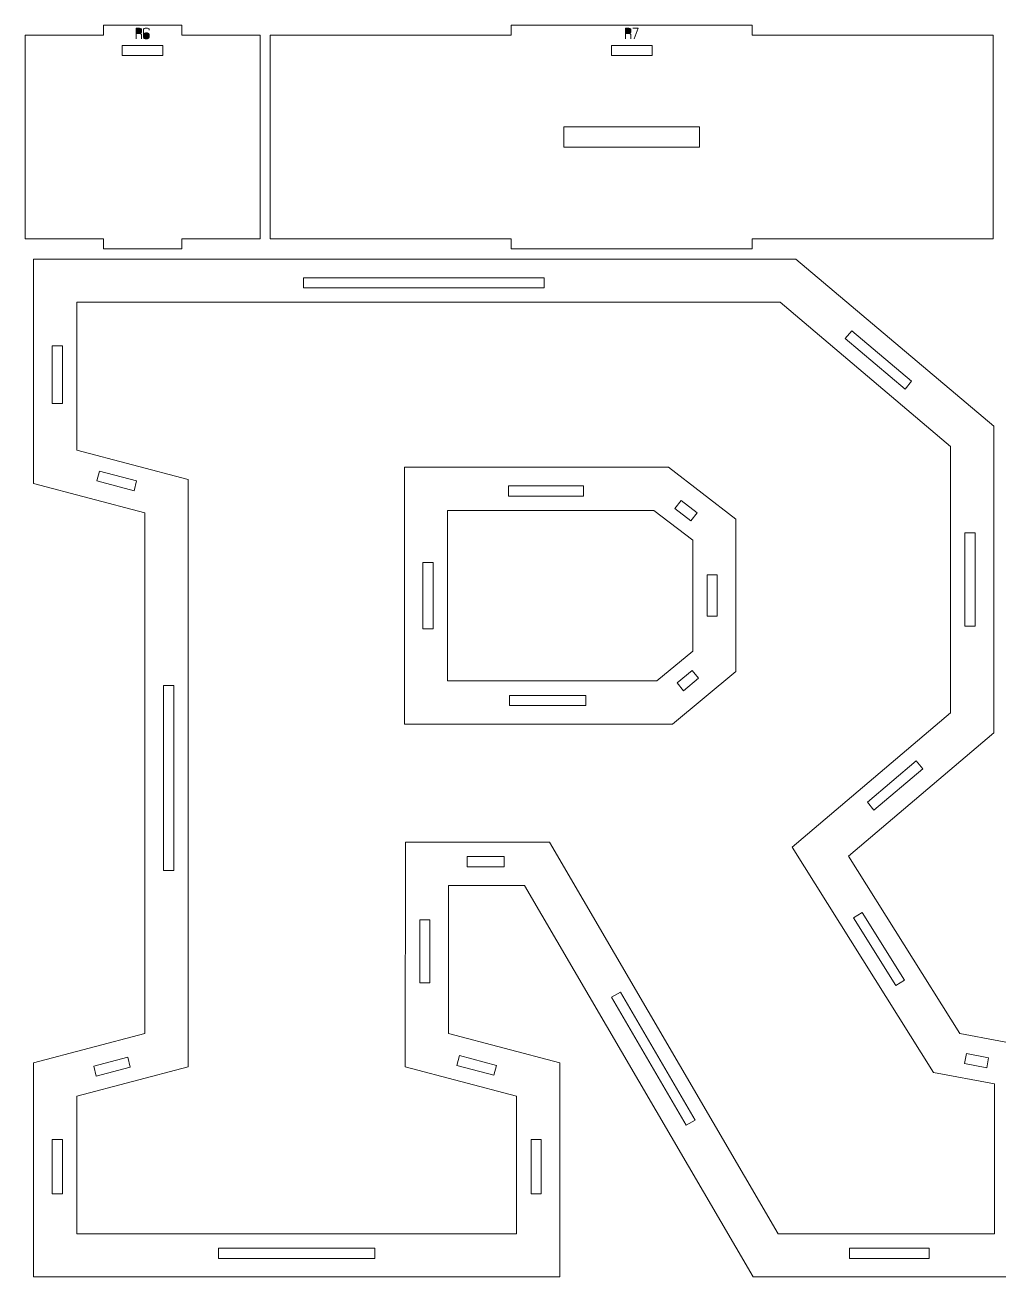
# Model space of a CAD drawing. Header units: centimetres. Extents: x -250 to 250, y -508 to 508.
# Drawn here: x 42.81 to 71.53, y 29.28 to 66.18 of the extents above; entities that cross this region are included whole.
import ezdxf

# ---------------------------------------------------------------- set-up
doc = ezdxf.new("R2010")
doc.units = ezdxf.units.CM
doc.header["$MEASUREMENT"] = 0
doc.layers.add('Capa 1', color=7, linetype='Continuous')

msp = doc.modelspace()

# ---------------------------------------------------------------- hatches: boundary and pattern name
at = {"layer": 'Capa 1', "true_color": 0x3e4095}
h = msp.add_hatch(color=175, dxfattribs=at)
edge = h.paths.add_edge_path()
edge.add_spline(control_points=[(46.15779, 65.93568), (46.1902, 65.93782), (46.21206, 65.94202), (46.22337, 65.94829), (46.23469, 65.95456), (46.24034, 65.96167), (46.24034, 65.96962), (46.24034, 65.96962), (46.24034, 66.05538), (46.24034, 66.05538), (46.24034, 66.06516), (46.23232, 66.07349), (46.21627, 66.08037), (46.20021, 66.08725), (46.18072, 66.09069), (46.15779, 66.09069), (46.15779, 66.09069), (46.08304, 66.09069), (46.08304, 66.09069), (46.08304, 66.09069), (46.08304, 65.93568), (46.08304, 65.93568), (46.08304, 65.93568), (46.15779, 65.93568), (46.15779, 65.93568)], knot_values=[0, 0, 0, 0, 0.125, 0.125, 0.125, 0.25, 0.25, 0.25, 0.375, 0.375, 0.375, 0.5, 0.5, 0.5, 0.625, 0.625, 0.625, 0.75, 0.75, 0.75, 0.875, 0.875, 0.875, 1, 1, 1, 1], degree=3, periodic=1)
h = msp.add_hatch(color=175, dxfattribs=at)
edge = h.paths.add_edge_path()
edge.add_spline(control_points=[(46.08304, 65.77425), (46.08304, 65.77425), (46.08304, 66.09069), (46.08304, 66.09069), (46.08304, 66.09069), (46.15779, 66.09069), (46.15779, 66.09069), (46.18072, 66.09069), (46.20021, 66.08725), (46.21627, 66.08037), (46.23232, 66.07349), (46.24034, 66.06516), (46.24034, 66.05538), (46.24034, 66.05538), (46.24034, 65.96962), (46.24034, 65.96962), (46.24034, 65.96167), (46.23469, 65.95456), (46.22337, 65.94829), (46.21206, 65.94202), (46.1902, 65.93782), (46.15779, 65.93568), (46.1902, 65.93354), (46.21206, 65.92934), (46.22337, 65.92307), (46.23469, 65.9168), (46.24034, 65.90969), (46.24034, 65.90174), (46.24034, 65.90174), (46.24034, 65.77425), (46.24034, 65.77425), (46.24034, 65.77425), (46.24034, 65.90174), (46.24034, 65.90174), (46.24034, 65.90969), (46.23469, 65.9168), (46.22337, 65.92307), (46.21206, 65.92934), (46.1902, 65.93354), (46.15779, 65.93568), (46.15779, 65.93568), (46.08304, 65.93568), (46.08304, 65.93568), (46.08304, 65.93568), (46.08304, 65.77425), (46.08304, 65.77425)], knot_values=[0, 0, 0, 0, 0.06666667, 0.06666667, 0.06666667, 0.13333333, 0.13333333, 0.13333333, 0.2, 0.2, 0.2, 0.26666667, 0.26666667, 0.26666667, 0.33333333, 0.33333333, 0.33333333, 0.4, 0.4, 0.4, 0.46666667, 0.46666667, 0.46666667, 0.53333333, 0.53333333, 0.53333333, 0.6, 0.6, 0.6, 0.66666667, 0.66666667, 0.66666667, 0.73333333, 0.73333333, 0.73333333, 0.8, 0.8, 0.8, 0.86666667, 0.86666667, 0.86666667, 0.93333333, 0.93333333, 0.93333333, 1, 1, 1, 1], degree=3, periodic=1)
h = msp.add_hatch(color=175, dxfattribs=at)
edge = h.paths.add_edge_path()
edge.add_spline(control_points=[(46.38572, 65.77425), (46.36218, 65.77425), (46.34253, 65.77769), (46.32679, 65.78457), (46.31104, 65.79145), (46.30317, 65.79978), (46.30317, 65.80956), (46.30317, 65.80956), (46.30317, 65.91642), (46.30317, 65.91642), (46.30317, 65.91642), (46.30317, 66.05538), (46.30317, 66.05538), (46.30317, 66.06516), (46.31104, 66.07349), (46.32679, 66.08037), (46.34253, 66.08725), (46.36218, 66.09069), (46.38572, 66.09069), (46.40926, 66.09069), (46.42891, 66.08725), (46.44465, 66.08037), (46.4604, 66.07349), (46.46827, 66.06516), (46.46827, 66.05538), (46.46827, 66.05538), (46.46827, 66.0297), (46.46827, 66.0297), (46.46827, 66.0297), (46.46827, 66.05538), (46.46827, 66.05538), (46.46827, 66.06516), (46.4604, 66.07349), (46.44465, 66.08037), (46.42891, 66.08725), (46.40926, 66.09069), (46.38572, 66.09069), (46.36218, 66.09069), (46.34253, 66.08725), (46.32679, 66.08037), (46.31104, 66.07349), (46.30317, 66.06516), (46.30317, 66.05538), (46.30317, 66.05538), (46.30317, 65.91642), (46.30317, 65.91642), (46.30317, 65.92559), (46.31272, 65.93377), (46.33183, 65.94095), (46.35094, 65.94814), (46.3689, 65.95173), (46.38572, 65.95173), (46.40926, 65.95173), (46.42891, 65.94829), (46.44465, 65.94141), (46.4604, 65.93453), (46.46827, 65.9262), (46.46827, 65.91642), (46.46827, 65.91642), (46.46827, 65.80956), (46.46827, 65.80956), (46.46827, 65.79978), (46.4604, 65.79145), (46.44465, 65.78457), (46.42891, 65.77769), (46.40926, 65.77425), (46.38572, 65.77425)], knot_values=[0, 0, 0, 0, 0.04545455, 0.04545455, 0.04545455, 0.09090909, 0.09090909, 0.09090909, 0.13636364, 0.13636364, 0.13636364, 0.18181818, 0.18181818, 0.18181818, 0.22727273, 0.22727273, 0.22727273, 0.27272727, 0.27272727, 0.27272727, 0.31818182, 0.31818182, 0.31818182, 0.36363636, 0.36363636, 0.36363636, 0.40909091, 0.40909091, 0.40909091, 0.45454545, 0.45454545, 0.45454545, 0.5, 0.5, 0.5, 0.54545455, 0.54545455, 0.54545455, 0.59090909, 0.59090909, 0.59090909, 0.63636364, 0.63636364, 0.63636364, 0.68181818, 0.68181818, 0.68181818, 0.72727273, 0.72727273, 0.72727273, 0.77272727, 0.77272727, 0.77272727, 0.81818182, 0.81818182, 0.81818182, 0.86363636, 0.86363636, 0.86363636, 0.90909091, 0.90909091, 0.90909091, 0.95454545, 0.95454545, 0.95454545, 1, 1, 1, 1], degree=3, periodic=1)
h = msp.add_hatch(color=175, dxfattribs=at)
edge = h.paths.add_edge_path()
edge.add_spline(control_points=[(60.58712, 65.93568), (60.61953, 65.93782), (60.64139, 65.94202), (60.6527, 65.94829), (60.66402, 65.95456), (60.66967, 65.96167), (60.66967, 65.96962), (60.66967, 65.96962), (60.66967, 66.05538), (60.66967, 66.05538), (60.66967, 66.06516), (60.66165, 66.07349), (60.6456, 66.08037), (60.62954, 66.08725), (60.61005, 66.09069), (60.58712, 66.09069), (60.58712, 66.09069), (60.51237, 66.09069), (60.51237, 66.09069), (60.51237, 66.09069), (60.51237, 65.93568), (60.51237, 65.93568), (60.51237, 65.93568), (60.58712, 65.93568), (60.58712, 65.93568)], knot_values=[0, 0, 0, 0, 0.125, 0.125, 0.125, 0.25, 0.25, 0.25, 0.375, 0.375, 0.375, 0.5, 0.5, 0.5, 0.625, 0.625, 0.625, 0.75, 0.75, 0.75, 0.875, 0.875, 0.875, 1, 1, 1, 1], degree=3, periodic=1)
h = msp.add_hatch(color=175, dxfattribs=at)
edge = h.paths.add_edge_path()
edge.add_spline(control_points=[(60.51237, 65.77425), (60.51237, 65.77425), (60.51237, 66.09069), (60.51237, 66.09069), (60.51237, 66.09069), (60.58712, 66.09069), (60.58712, 66.09069), (60.61005, 66.09069), (60.62954, 66.08725), (60.6456, 66.08037), (60.66165, 66.07349), (60.66967, 66.06516), (60.66967, 66.05538), (60.66967, 66.05538), (60.66967, 65.96962), (60.66967, 65.96962), (60.66967, 65.96167), (60.66402, 65.95456), (60.6527, 65.94829), (60.64139, 65.94202), (60.61953, 65.93782), (60.58712, 65.93568), (60.61953, 65.93354), (60.64139, 65.92934), (60.6527, 65.92307), (60.66402, 65.9168), (60.66967, 65.90969), (60.66967, 65.90174), (60.66967, 65.90174), (60.66967, 65.77425), (60.66967, 65.77425), (60.66967, 65.77425), (60.66967, 65.90174), (60.66967, 65.90174), (60.66967, 65.90969), (60.66402, 65.9168), (60.6527, 65.92307), (60.64139, 65.92934), (60.61953, 65.93354), (60.58712, 65.93568), (60.58712, 65.93568), (60.51237, 65.93568), (60.51237, 65.93568), (60.51237, 65.93568), (60.51237, 65.77425), (60.51237, 65.77425)], knot_values=[0, 0, 0, 0, 0.06666667, 0.06666667, 0.06666667, 0.13333333, 0.13333333, 0.13333333, 0.2, 0.2, 0.2, 0.26666667, 0.26666667, 0.26666667, 0.33333333, 0.33333333, 0.33333333, 0.4, 0.4, 0.4, 0.46666667, 0.46666667, 0.46666667, 0.53333333, 0.53333333, 0.53333333, 0.6, 0.6, 0.6, 0.66666667, 0.66666667, 0.66666667, 0.73333333, 0.73333333, 0.73333333, 0.8, 0.8, 0.8, 0.86666667, 0.86666667, 0.86666667, 0.93333333, 0.93333333, 0.93333333, 1, 1, 1, 1], degree=3, periodic=1)
h = msp.add_hatch(color=175, dxfattribs=at)
edge = h.paths.add_edge_path()
edge.add_spline(control_points=[(60.77102, 65.77425), (60.77102, 65.77425), (60.8921, 66.09069), (60.8921, 66.09069), (60.8921, 66.09069), (60.7325, 66.09069), (60.7325, 66.09069), (60.7325, 66.09069), (60.8921, 66.09069), (60.8921, 66.09069), (60.8921, 66.09069), (60.77102, 65.77425), (60.77102, 65.77425)], knot_values=[0, 0, 0, 0, 0.25, 0.25, 0.25, 0.5, 0.5, 0.5, 0.75, 0.75, 0.75, 1, 1, 1, 1], degree=3, periodic=1)
h = msp.add_hatch(color=175, dxfattribs=at)
edge = h.paths.add_edge_path()
edge.add_spline(control_points=[(46.30317, 65.80956), (46.30317, 65.79978), (46.31104, 65.79145), (46.32679, 65.78457), (46.34253, 65.77769), (46.36218, 65.77425), (46.38572, 65.77425), (46.40926, 65.77425), (46.42891, 65.77769), (46.44465, 65.78457), (46.4604, 65.79145), (46.46827, 65.79978), (46.46827, 65.80956), (46.46827, 65.80956), (46.46827, 65.91642), (46.46827, 65.91642), (46.46827, 65.9262), (46.4604, 65.93453), (46.44465, 65.94141), (46.42891, 65.94829), (46.40926, 65.95173), (46.38572, 65.95173), (46.3689, 65.95173), (46.35094, 65.94814), (46.33183, 65.94095), (46.31272, 65.93377), (46.30317, 65.92559), (46.30317, 65.91642), (46.30317, 65.91642), (46.30317, 65.80956), (46.30317, 65.80956)], knot_values=[0, 0, 0, 0, 0.1, 0.1, 0.1, 0.2, 0.2, 0.2, 0.3, 0.3, 0.3, 0.4, 0.4, 0.4, 0.5, 0.5, 0.5, 0.6, 0.6, 0.6, 0.7, 0.7, 0.7, 0.8, 0.8, 0.8, 0.9, 0.9, 0.9, 1, 1, 1, 1], degree=3, periodic=1)

# ---------------------------------------------------------------- linework, layer by layer
at = {"layer": 'Capa 1', "color": 240, "lineweight": 20}
for points, knots in [([(42.80882, 65.88065), (42.80882, 65.88065), (42.80882, 59.88065), (42.80882, 59.88065), (42.80882, 59.88065), (45.12005, 59.88065), (45.12005, 59.88065), (45.12005, 59.88065), (45.12005, 59.58065), (45.12005, 59.58065), (45.12005, 59.58065), (47.43128, 59.58065), (47.43128, 59.58065), (47.43128, 59.58065), (47.43128, 59.88065), (47.43128, 59.88065), (47.43128, 59.88065), (49.7425, 59.88065), (49.7425, 59.88065), (49.7425, 59.88065), (49.7425, 65.88065), (49.7425, 65.88065), (49.7425, 65.88065), (47.43128, 65.88065), (47.43128, 65.88065), (47.43128, 65.88065), (47.43128, 66.18065), (47.43128, 66.18065), (47.43128, 66.18065), (45.12005, 66.18065), (45.12005, 66.18065), (45.12005, 66.18065), (45.12005, 65.88065), (45.12005, 65.88065), (45.12005, 65.88065), (42.80882, 65.88065), (42.80882, 65.88065)], [0, 0, 0, 0, 0.08333333, 0.08333333, 0.08333333, 0.16666667, 0.16666667, 0.16666667, 0.25, 0.25, 0.25, 0.33333333, 0.33333333, 0.33333333, 0.41666667, 0.41666667, 0.41666667, 0.5, 0.5, 0.5, 0.58333333, 0.58333333, 0.58333333, 0.66666667, 0.66666667, 0.66666667, 0.75, 0.75, 0.75, 0.83333333, 0.83333333, 0.83333333, 0.91666667, 0.91666667, 0.91666667, 1, 1, 1, 1]), ([(50.0425, 65.88065), (50.0425, 65.88065), (50.0425, 59.88065), (50.0425, 59.88065), (50.0425, 59.88065), (57.14899, 59.88065), (57.14899, 59.88065), (57.14899, 59.88065), (57.14899, 59.58065), (57.14899, 59.58065), (57.14899, 59.58065), (64.25548, 59.58065), (64.25548, 59.58065), (64.25548, 59.58065), (64.25548, 59.88065), (64.25548, 59.88065), (64.25548, 59.88065), (71.36197, 59.88065), (71.36197, 59.88065), (71.36197, 59.88065), (71.36197, 65.88065), (71.36197, 65.88065), (71.36197, 65.88065), (64.25548, 65.88065), (64.25548, 65.88065), (64.25548, 65.88065), (64.25548, 66.18065), (64.25548, 66.18065), (64.25548, 66.18065), (57.14899, 66.18065), (57.14899, 66.18065), (57.14899, 66.18065), (57.14899, 65.88065), (57.14899, 65.88065), (57.14899, 65.88065), (50.0425, 65.88065), (50.0425, 65.88065)], [0, 0, 0, 0, 0.08333333, 0.08333333, 0.08333333, 0.16666667, 0.16666667, 0.16666667, 0.25, 0.25, 0.25, 0.33333333, 0.33333333, 0.33333333, 0.41666667, 0.41666667, 0.41666667, 0.5, 0.5, 0.5, 0.58333333, 0.58333333, 0.58333333, 0.66666667, 0.66666667, 0.66666667, 0.75, 0.75, 0.75, 0.83333333, 0.83333333, 0.83333333, 0.91666667, 0.91666667, 0.91666667, 1, 1, 1, 1]), ([(45.67566, 65.28106), (45.67566, 65.28106), (46.87566, 65.28106), (46.87566, 65.28106), (46.87566, 65.28106), (46.87566, 65.58106), (46.87566, 65.58106), (46.87566, 65.58106), (45.67566, 65.58106), (45.67566, 65.58106), (45.67566, 65.58106), (45.67566, 65.28106), (45.67566, 65.28106)], [0, 0, 0, 0, 0.25, 0.25, 0.25, 0.5, 0.5, 0.5, 0.75, 0.75, 0.75, 1, 1, 1, 1]), ([(60.10224, 65.28106), (60.10224, 65.28106), (61.30224, 65.28106), (61.30224, 65.28106), (61.30224, 65.28106), (61.30224, 65.58106), (61.30224, 65.58106), (61.30224, 65.58106), (60.10224, 65.58106), (60.10224, 65.58106), (60.10224, 65.58106), (60.10224, 65.28106), (60.10224, 65.28106)], [0, 0, 0, 0, 0.25, 0.25, 0.25, 0.5, 0.5, 0.5, 0.75, 0.75, 0.75, 1, 1, 1, 1]), ([(58.70224, 63.18065), (58.70224, 63.18065), (62.70224, 63.18065), (62.70224, 63.18065), (62.70224, 63.18065), (62.70224, 62.58065), (62.70224, 62.58065), (62.70224, 62.58065), (58.70224, 62.58065), (58.70224, 62.58065), (58.70224, 62.58065), (58.70224, 63.18065), (58.70224, 63.18065)], [0, 0, 0, 0, 0.25, 0.25, 0.25, 0.5, 0.5, 0.5, 0.75, 0.75, 0.75, 1, 1, 1, 1])]:
    msp.add_open_spline(points, degree=3, knots=knots, dxfattribs=at)
at = {"layer": 'Capa 1', "color": 114, "lineweight": 9}
for points, knots in [([(46.15779, 65.93568), (46.1902, 65.93782), (46.21206, 65.94202), (46.22337, 65.94829), (46.23469, 65.95456), (46.24034, 65.96167), (46.24034, 65.96962), (46.24034, 65.96962), (46.24034, 66.05538), (46.24034, 66.05538), (46.24034, 66.06516), (46.23232, 66.07349), (46.21627, 66.08037), (46.20021, 66.08725), (46.18072, 66.09069), (46.15779, 66.09069), (46.15779, 66.09069), (46.08304, 66.09069), (46.08304, 66.09069), (46.08304, 66.09069), (46.08304, 65.93568), (46.08304, 65.93568), (46.08304, 65.93568), (46.15779, 65.93568), (46.15779, 65.93568)], [0, 0, 0, 0, 0.125, 0.125, 0.125, 0.25, 0.25, 0.25, 0.375, 0.375, 0.375, 0.5, 0.5, 0.5, 0.625, 0.625, 0.625, 0.75, 0.75, 0.75, 0.875, 0.875, 0.875, 1, 1, 1, 1]), ([(46.08304, 65.77425), (46.08304, 65.77425), (46.08304, 66.09069), (46.08304, 66.09069), (46.08304, 66.09069), (46.15779, 66.09069), (46.15779, 66.09069), (46.18072, 66.09069), (46.20021, 66.08725), (46.21627, 66.08037), (46.23232, 66.07349), (46.24034, 66.06516), (46.24034, 66.05538), (46.24034, 66.05538), (46.24034, 65.96962), (46.24034, 65.96962), (46.24034, 65.96167), (46.23469, 65.95456), (46.22337, 65.94829), (46.21206, 65.94202), (46.1902, 65.93782), (46.15779, 65.93568), (46.1902, 65.93354), (46.21206, 65.92934), (46.22337, 65.92307), (46.23469, 65.9168), (46.24034, 65.90969), (46.24034, 65.90174), (46.24034, 65.90174), (46.24034, 65.77425), (46.24034, 65.77425), (46.24034, 65.77425), (46.24034, 65.90174), (46.24034, 65.90174), (46.24034, 65.90969), (46.23469, 65.9168), (46.22337, 65.92307), (46.21206, 65.92934), (46.1902, 65.93354), (46.15779, 65.93568), (46.15779, 65.93568), (46.08304, 65.93568), (46.08304, 65.93568), (46.08304, 65.93568), (46.08304, 65.77425), (46.08304, 65.77425)], [0, 0, 0, 0, 0.06666667, 0.06666667, 0.06666667, 0.13333333, 0.13333333, 0.13333333, 0.2, 0.2, 0.2, 0.26666667, 0.26666667, 0.26666667, 0.33333333, 0.33333333, 0.33333333, 0.4, 0.4, 0.4, 0.46666667, 0.46666667, 0.46666667, 0.53333333, 0.53333333, 0.53333333, 0.6, 0.6, 0.6, 0.66666667, 0.66666667, 0.66666667, 0.73333333, 0.73333333, 0.73333333, 0.8, 0.8, 0.8, 0.86666667, 0.86666667, 0.86666667, 0.93333333, 0.93333333, 0.93333333, 1, 1, 1, 1]), ([(46.38572, 65.77425), (46.36218, 65.77425), (46.34253, 65.77769), (46.32679, 65.78457), (46.31104, 65.79145), (46.30317, 65.79978), (46.30317, 65.80956), (46.30317, 65.80956), (46.30317, 65.91642), (46.30317, 65.91642), (46.30317, 65.91642), (46.30317, 66.05538), (46.30317, 66.05538), (46.30317, 66.06516), (46.31104, 66.07349), (46.32679, 66.08037), (46.34253, 66.08725), (46.36218, 66.09069), (46.38572, 66.09069), (46.40926, 66.09069), (46.42891, 66.08725), (46.44465, 66.08037), (46.4604, 66.07349), (46.46827, 66.06516), (46.46827, 66.05538), (46.46827, 66.05538), (46.46827, 66.0297), (46.46827, 66.0297), (46.46827, 66.0297), (46.46827, 66.05538), (46.46827, 66.05538), (46.46827, 66.06516), (46.4604, 66.07349), (46.44465, 66.08037), (46.42891, 66.08725), (46.40926, 66.09069), (46.38572, 66.09069), (46.36218, 66.09069), (46.34253, 66.08725), (46.32679, 66.08037), (46.31104, 66.07349), (46.30317, 66.06516), (46.30317, 66.05538), (46.30317, 66.05538), (46.30317, 65.91642), (46.30317, 65.91642), (46.30317, 65.92559), (46.31272, 65.93377), (46.33183, 65.94095), (46.35094, 65.94814), (46.3689, 65.95173), (46.38572, 65.95173), (46.40926, 65.95173), (46.42891, 65.94829), (46.44465, 65.94141), (46.4604, 65.93453), (46.46827, 65.9262), (46.46827, 65.91642), (46.46827, 65.91642), (46.46827, 65.80956), (46.46827, 65.80956), (46.46827, 65.79978), (46.4604, 65.79145), (46.44465, 65.78457), (46.42891, 65.77769), (46.40926, 65.77425), (46.38572, 65.77425)], [0, 0, 0, 0, 0.04545455, 0.04545455, 0.04545455, 0.09090909, 0.09090909, 0.09090909, 0.13636364, 0.13636364, 0.13636364, 0.18181818, 0.18181818, 0.18181818, 0.22727273, 0.22727273, 0.22727273, 0.27272727, 0.27272727, 0.27272727, 0.31818182, 0.31818182, 0.31818182, 0.36363636, 0.36363636, 0.36363636, 0.40909091, 0.40909091, 0.40909091, 0.45454545, 0.45454545, 0.45454545, 0.5, 0.5, 0.5, 0.54545455, 0.54545455, 0.54545455, 0.59090909, 0.59090909, 0.59090909, 0.63636364, 0.63636364, 0.63636364, 0.68181818, 0.68181818, 0.68181818, 0.72727273, 0.72727273, 0.72727273, 0.77272727, 0.77272727, 0.77272727, 0.81818182, 0.81818182, 0.81818182, 0.86363636, 0.86363636, 0.86363636, 0.90909091, 0.90909091, 0.90909091, 0.95454545, 0.95454545, 0.95454545, 1, 1, 1, 1]), ([(60.58712, 65.93568), (60.61953, 65.93782), (60.64139, 65.94202), (60.6527, 65.94829), (60.66402, 65.95456), (60.66967, 65.96167), (60.66967, 65.96962), (60.66967, 65.96962), (60.66967, 66.05538), (60.66967, 66.05538), (60.66967, 66.06516), (60.66165, 66.07349), (60.6456, 66.08037), (60.62954, 66.08725), (60.61005, 66.09069), (60.58712, 66.09069), (60.58712, 66.09069), (60.51237, 66.09069), (60.51237, 66.09069), (60.51237, 66.09069), (60.51237, 65.93568), (60.51237, 65.93568), (60.51237, 65.93568), (60.58712, 65.93568), (60.58712, 65.93568)], [0, 0, 0, 0, 0.125, 0.125, 0.125, 0.25, 0.25, 0.25, 0.375, 0.375, 0.375, 0.5, 0.5, 0.5, 0.625, 0.625, 0.625, 0.75, 0.75, 0.75, 0.875, 0.875, 0.875, 1, 1, 1, 1]), ([(60.51237, 65.77425), (60.51237, 65.77425), (60.51237, 66.09069), (60.51237, 66.09069), (60.51237, 66.09069), (60.58712, 66.09069), (60.58712, 66.09069), (60.61005, 66.09069), (60.62954, 66.08725), (60.6456, 66.08037), (60.66165, 66.07349), (60.66967, 66.06516), (60.66967, 66.05538), (60.66967, 66.05538), (60.66967, 65.96962), (60.66967, 65.96962), (60.66967, 65.96167), (60.66402, 65.95456), (60.6527, 65.94829), (60.64139, 65.94202), (60.61953, 65.93782), (60.58712, 65.93568), (60.61953, 65.93354), (60.64139, 65.92934), (60.6527, 65.92307), (60.66402, 65.9168), (60.66967, 65.90969), (60.66967, 65.90174), (60.66967, 65.90174), (60.66967, 65.77425), (60.66967, 65.77425), (60.66967, 65.77425), (60.66967, 65.90174), (60.66967, 65.90174), (60.66967, 65.90969), (60.66402, 65.9168), (60.6527, 65.92307), (60.64139, 65.92934), (60.61953, 65.93354), (60.58712, 65.93568), (60.58712, 65.93568), (60.51237, 65.93568), (60.51237, 65.93568), (60.51237, 65.93568), (60.51237, 65.77425), (60.51237, 65.77425)], [0, 0, 0, 0, 0.06666667, 0.06666667, 0.06666667, 0.13333333, 0.13333333, 0.13333333, 0.2, 0.2, 0.2, 0.26666667, 0.26666667, 0.26666667, 0.33333333, 0.33333333, 0.33333333, 0.4, 0.4, 0.4, 0.46666667, 0.46666667, 0.46666667, 0.53333333, 0.53333333, 0.53333333, 0.6, 0.6, 0.6, 0.66666667, 0.66666667, 0.66666667, 0.73333333, 0.73333333, 0.73333333, 0.8, 0.8, 0.8, 0.86666667, 0.86666667, 0.86666667, 0.93333333, 0.93333333, 0.93333333, 1, 1, 1, 1]), ([(60.77102, 65.77425), (60.77102, 65.77425), (60.8921, 66.09069), (60.8921, 66.09069), (60.8921, 66.09069), (60.7325, 66.09069), (60.7325, 66.09069), (60.7325, 66.09069), (60.8921, 66.09069), (60.8921, 66.09069), (60.8921, 66.09069), (60.77102, 65.77425), (60.77102, 65.77425)], [0, 0, 0, 0, 0.25, 0.25, 0.25, 0.5, 0.5, 0.5, 0.75, 0.75, 0.75, 1, 1, 1, 1]), ([(46.30317, 65.80956), (46.30317, 65.79978), (46.31104, 65.79145), (46.32679, 65.78457), (46.34253, 65.77769), (46.36218, 65.77425), (46.38572, 65.77425), (46.40926, 65.77425), (46.42891, 65.77769), (46.44465, 65.78457), (46.4604, 65.79145), (46.46827, 65.79978), (46.46827, 65.80956), (46.46827, 65.80956), (46.46827, 65.91642), (46.46827, 65.91642), (46.46827, 65.9262), (46.4604, 65.93453), (46.44465, 65.94141), (46.42891, 65.94829), (46.40926, 65.95173), (46.38572, 65.95173), (46.3689, 65.95173), (46.35094, 65.94814), (46.33183, 65.94095), (46.31272, 65.93377), (46.30317, 65.92559), (46.30317, 65.91642), (46.30317, 65.91642), (46.30317, 65.80956), (46.30317, 65.80956)], [0, 0, 0, 0, 0.1, 0.1, 0.1, 0.2, 0.2, 0.2, 0.3, 0.3, 0.3, 0.4, 0.4, 0.4, 0.5, 0.5, 0.5, 0.6, 0.6, 0.6, 0.7, 0.7, 0.7, 0.8, 0.8, 0.8, 0.9, 0.9, 0.9, 1, 1, 1, 1])]:
    msp.add_open_spline(points, degree=3, knots=knots, dxfattribs=at)
at = {"layer": 'Capa 1', "color": 240, "lineweight": 9}
for points, knots in [([(72.67238, 29.28071), (72.67238, 29.28071), (64.28623, 29.28071), (64.28623, 29.28071), (64.28623, 29.28071), (57.54273, 40.82247), (57.54273, 40.82247), (57.54273, 40.82247), (55.30135, 40.82247), (55.30135, 40.82247), (55.30135, 40.82247), (55.2949, 36.45648), (55.2949, 36.45648), (55.2949, 36.45648), (58.58019, 35.59193), (58.58019, 35.59193), (58.58019, 35.59193), (58.58019, 29.28071), (58.58019, 29.28071), (58.58019, 29.28071), (43.06149, 29.28071), (43.06149, 29.28071), (43.06149, 29.28071), (43.06149, 35.59193), (43.06149, 35.59193), (43.06149, 35.59193), (46.34679, 36.45648), (46.34679, 36.45648), (46.34679, 36.45648), (46.34679, 51.80227), (46.34679, 51.80227), (46.34679, 51.80227), (43.06149, 52.66683), (43.06149, 52.66683), (43.06149, 52.66683), (43.06149, 59.28065), (43.06149, 59.28065), (43.06149, 59.28065), (65.53983, 59.28065), (65.53983, 59.28065), (65.53983, 59.28065), (71.37556, 54.3527), (71.37556, 54.3527), (71.37556, 54.3527), (71.37556, 45.31814), (71.37556, 45.31814), (71.37556, 45.31814), (67.09603, 41.68702), (67.09603, 41.68702), (67.09603, 41.68702), (70.38132, 36.45648), (70.38132, 36.45648), (70.38132, 36.45648), (72.67238, 36.02421), (72.67238, 36.02421), (72.67238, 36.02421), (72.67238, 29.28071), (72.67238, 29.28071)], [0, 0, 0, 0, 0.05263158, 0.05263158, 0.05263158, 0.10526316, 0.10526316, 0.10526316, 0.15789474, 0.15789474, 0.15789474, 0.21052632, 0.21052632, 0.21052632, 0.26315789, 0.26315789, 0.26315789, 0.31578947, 0.31578947, 0.31578947, 0.36842105, 0.36842105, 0.36842105, 0.42105263, 0.42105263, 0.42105263, 0.47368421, 0.47368421, 0.47368421, 0.52631579, 0.52631579, 0.52631579, 0.57894737, 0.57894737, 0.57894737, 0.63157895, 0.63157895, 0.63157895, 0.68421053, 0.68421053, 0.68421053, 0.73684211, 0.73684211, 0.73684211, 0.78947368, 0.78947368, 0.78947368, 0.84210526, 0.84210526, 0.84210526, 0.89473684, 0.89473684, 0.89473684, 0.94736842, 0.94736842, 0.94736842, 1, 1, 1, 1]), ([(51.01651, 58.43212), (51.01651, 58.43212), (58.123, 58.43212), (58.123, 58.43212), (58.123, 58.43212), (58.123, 58.73212), (58.123, 58.73212), (58.123, 58.73212), (51.01651, 58.73212), (51.01651, 58.73212), (51.01651, 58.73212), (51.01651, 58.43212), (51.01651, 58.43212)], [0, 0, 0, 0, 0.25, 0.25, 0.25, 0.5, 0.5, 0.5, 0.75, 0.75, 0.75, 1, 1, 1, 1]), ([(71.39959, 30.5535), (71.39959, 30.5535), (71.39959, 34.96911), (71.39959, 34.96911), (71.39959, 34.96911), (69.59914, 35.30881), (69.59914, 35.30881), (69.59914, 35.30881), (65.4316, 41.94399), (65.4316, 41.94399), (65.4316, 41.94399), (70.10277, 45.90741), (70.10277, 45.90741), (70.10277, 45.90741), (70.10277, 53.76161), (70.10277, 53.76161), (70.10277, 53.76161), (65.07432, 58.00786), (65.07432, 58.00786), (65.07432, 58.00786), (44.33428, 58.00786), (44.33428, 58.00786), (44.33428, 58.00786), (44.33428, 53.64801), (44.33428, 53.64801), (44.33428, 53.64801), (47.61958, 52.78345), (47.61958, 52.78345), (47.61958, 52.78345), (47.61958, 35.4753), (47.61958, 35.4753), (47.61958, 35.4753), (44.33428, 34.61075), (44.33428, 34.61075), (44.33428, 34.61075), (44.33428, 30.5535), (44.33428, 30.5535), (44.33428, 30.5535), (57.3074, 30.5535), (57.3074, 30.5535), (57.3074, 30.5535), (57.3074, 34.61075), (57.3074, 34.61075), (57.3074, 34.61075), (54.02066, 35.47568), (54.02066, 35.47568), (54.02066, 35.47568), (54.03044, 42.09526), (54.03044, 42.09526), (54.03044, 42.09526), (58.27319, 42.09526), (58.27319, 42.09526), (58.27319, 42.09526), (65.01669, 30.5535), (65.01669, 30.5535), (65.01669, 30.5535), (71.39959, 30.5535), (71.39959, 30.5535)], [0, 0, 0, 0, 0.05263158, 0.05263158, 0.05263158, 0.10526316, 0.10526316, 0.10526316, 0.15789474, 0.15789474, 0.15789474, 0.21052632, 0.21052632, 0.21052632, 0.26315789, 0.26315789, 0.26315789, 0.31578947, 0.31578947, 0.31578947, 0.36842105, 0.36842105, 0.36842105, 0.42105263, 0.42105263, 0.42105263, 0.47368421, 0.47368421, 0.47368421, 0.52631579, 0.52631579, 0.52631579, 0.57894737, 0.57894737, 0.57894737, 0.63157895, 0.63157895, 0.63157895, 0.68421053, 0.68421053, 0.68421053, 0.73684211, 0.73684211, 0.73684211, 0.78947368, 0.78947368, 0.78947368, 0.84210526, 0.84210526, 0.84210526, 0.89473684, 0.89473684, 0.89473684, 0.94736842, 0.94736842, 0.94736842, 1, 1, 1, 1]), ([(66.99534, 56.94096), (66.99534, 56.94096), (68.76118, 55.4498), (68.76118, 55.4498), (68.76118, 55.4498), (68.95474, 55.67901), (68.95474, 55.67901), (68.95474, 55.67901), (67.18889, 57.17017), (67.18889, 57.17017), (67.18889, 57.17017), (66.99534, 56.94096), (66.99534, 56.94096)], [0, 0, 0, 0, 0.25, 0.25, 0.25, 0.5, 0.5, 0.5, 0.75, 0.75, 0.75, 1, 1, 1, 1]), ([(43.91002, 55.02467), (43.91002, 55.02467), (43.91002, 56.7284), (43.91002, 56.7284), (43.91002, 56.7284), (43.61002, 56.7284), (43.61002, 56.7284), (43.61002, 56.7284), (43.61002, 55.02467), (43.61002, 55.02467), (43.61002, 55.02467), (43.91002, 55.02467), (43.91002, 55.02467)], [0, 0, 0, 0, 0.25, 0.25, 0.25, 0.5, 0.5, 0.5, 0.75, 0.75, 0.75, 1, 1, 1, 1]), ([(61.90387, 45.57433), (61.90387, 45.57433), (53.9949, 45.57433), (53.9949, 45.57433), (53.9949, 45.57433), (53.9949, 53.1455), (53.9949, 53.1455), (53.9949, 53.1455), (61.78892, 53.1455), (61.78892, 53.1455), (61.78892, 53.1455), (63.77068, 51.62107), (63.77068, 51.62107), (63.77068, 51.62107), (63.77068, 47.12999), (63.77068, 47.12999), (63.77068, 47.12999), (61.90387, 45.57433), (61.90387, 45.57433)], [0, 0, 0, 0, 0.16666667, 0.16666667, 0.16666667, 0.33333333, 0.33333333, 0.33333333, 0.5, 0.5, 0.5, 0.66666667, 0.66666667, 0.66666667, 0.83333333, 0.83333333, 0.83333333, 1, 1, 1, 1]), ([(46.10022, 52.74458), (46.10022, 52.74458), (45.00512, 53.03276), (45.00512, 53.03276), (45.00512, 53.03276), (44.92877, 52.74264), (44.92877, 52.74264), (44.92877, 52.74264), (46.02387, 52.45445), (46.02387, 52.45445), (46.02387, 52.45445), (46.10022, 52.74458), (46.10022, 52.74458)], [0, 0, 0, 0, 0.25, 0.25, 0.25, 0.5, 0.5, 0.5, 0.75, 0.75, 0.75, 1, 1, 1, 1]), ([(57.06239, 52.29697), (57.06239, 52.29697), (59.28136, 52.29697), (59.28136, 52.29697), (59.28136, 52.29697), (59.28136, 52.59697), (59.28136, 52.59697), (59.28136, 52.59697), (57.06239, 52.59697), (57.06239, 52.59697), (57.06239, 52.59697), (57.06239, 52.29697), (57.06239, 52.29697)], [0, 0, 0, 0, 0.25, 0.25, 0.25, 0.5, 0.5, 0.5, 0.75, 0.75, 0.75, 1, 1, 1, 1]), ([(61.97426, 51.9324), (61.97426, 51.9324), (62.44821, 51.56782), (62.44821, 51.56782), (62.44821, 51.56782), (62.63112, 51.80561), (62.63112, 51.80561), (62.63112, 51.80561), (62.15718, 52.17018), (62.15718, 52.17018), (62.15718, 52.17018), (61.97426, 51.9324), (61.97426, 51.9324)], [0, 0, 0, 0, 0.25, 0.25, 0.25, 0.5, 0.5, 0.5, 0.75, 0.75, 0.75, 1, 1, 1, 1]), ([(61.44306, 46.84712), (61.44306, 46.84712), (62.49789, 47.72614), (62.49789, 47.72614), (62.49789, 47.72614), (62.49789, 50.99435), (62.49789, 50.99435), (62.49789, 50.99435), (61.35602, 51.87271), (61.35602, 51.87271), (61.35602, 51.87271), (55.26769, 51.87271), (55.26769, 51.87271), (55.26769, 51.87271), (55.26769, 46.84712), (55.26769, 46.84712), (55.26769, 46.84712), (61.44306, 46.84712), (61.44306, 46.84712)], [0, 0, 0, 0, 0.16666667, 0.16666667, 0.16666667, 0.33333333, 0.33333333, 0.33333333, 0.5, 0.5, 0.5, 0.66666667, 0.66666667, 0.66666667, 0.83333333, 0.83333333, 0.83333333, 1, 1, 1, 1]), ([(70.52703, 51.20942), (70.52703, 51.20942), (70.52703, 48.46021), (70.52703, 48.46021), (70.52703, 48.46021), (70.82703, 48.46021), (70.82703, 48.46021), (70.82703, 48.46021), (70.82703, 51.20942), (70.82703, 51.20942), (70.82703, 51.20942), (70.52703, 51.20942), (70.52703, 51.20942)], [0, 0, 0, 0, 0.25, 0.25, 0.25, 0.5, 0.5, 0.5, 0.75, 0.75, 0.75, 1, 1, 1, 1]), ([(54.84343, 48.3809), (54.84343, 48.3809), (54.84343, 50.33893), (54.84343, 50.33893), (54.84343, 50.33893), (54.54343, 50.33893), (54.54343, 50.33893), (54.54343, 50.33893), (54.54343, 48.3809), (54.54343, 48.3809), (54.54343, 48.3809), (54.84343, 48.3809), (54.84343, 48.3809)], [0, 0, 0, 0, 0.25, 0.25, 0.25, 0.5, 0.5, 0.5, 0.75, 0.75, 0.75, 1, 1, 1, 1]), ([(62.92215, 49.97797), (62.92215, 49.97797), (62.92215, 48.7527), (62.92215, 48.7527), (62.92215, 48.7527), (63.22215, 48.7527), (63.22215, 48.7527), (63.22215, 48.7527), (63.22215, 49.97797), (63.22215, 49.97797), (63.22215, 49.97797), (62.92215, 49.97797), (62.92215, 49.97797)], [0, 0, 0, 0, 0.25, 0.25, 0.25, 0.5, 0.5, 0.5, 0.75, 0.75, 0.75, 1, 1, 1, 1]), ([(62.48032, 47.15923), (62.48032, 47.15923), (62.03849, 46.79105), (62.03849, 46.79105), (62.03849, 46.79105), (62.23054, 46.56058), (62.23054, 46.56058), (62.23054, 46.56058), (62.67237, 46.92877), (62.67237, 46.92877), (62.67237, 46.92877), (62.48032, 47.15923), (62.48032, 47.15923)], [0, 0, 0, 0, 0.25, 0.25, 0.25, 0.5, 0.5, 0.5, 0.75, 0.75, 0.75, 1, 1, 1, 1]), ([(47.19532, 41.257), (47.19532, 41.257), (47.19532, 46.71163), (47.19532, 46.71163), (47.19532, 46.71163), (46.89532, 46.71163), (46.89532, 46.71163), (46.89532, 46.71163), (46.89532, 41.257), (46.89532, 41.257), (46.89532, 41.257), (47.19532, 41.257), (47.19532, 41.257)], [0, 0, 0, 0, 0.25, 0.25, 0.25, 0.5, 0.5, 0.5, 0.75, 0.75, 0.75, 1, 1, 1, 1]), ([(59.34558, 46.42286), (59.34558, 46.42286), (57.09451, 46.42286), (57.09451, 46.42286), (57.09451, 46.42286), (57.09451, 46.12286), (57.09451, 46.12286), (57.09451, 46.12286), (59.34558, 46.12286), (59.34558, 46.12286), (59.34558, 46.12286), (59.34558, 46.42286), (59.34558, 46.42286)], [0, 0, 0, 0, 0.25, 0.25, 0.25, 0.5, 0.5, 0.5, 0.75, 0.75, 0.75, 1, 1, 1, 1]), ([(69.08896, 44.49081), (69.08896, 44.49081), (67.6509, 43.27063), (67.6509, 43.27063), (67.6509, 43.27063), (67.84499, 43.04188), (67.84499, 43.04188), (67.84499, 43.04188), (69.28306, 44.26206), (69.28306, 44.26206), (69.28306, 44.26206), (69.08896, 44.49081), (69.08896, 44.49081)], [0, 0, 0, 0, 0.25, 0.25, 0.25, 0.5, 0.5, 0.5, 0.75, 0.75, 0.75, 1, 1, 1, 1]), ([(56.93783, 41.671), (56.93783, 41.671), (55.84595, 41.671), (55.84595, 41.671), (55.84595, 41.671), (55.84595, 41.371), (55.84595, 41.371), (55.84595, 41.371), (56.93783, 41.371), (56.93783, 41.371), (56.93783, 41.371), (56.93783, 41.671), (56.93783, 41.671)], [0, 0, 0, 0, 0.25, 0.25, 0.25, 0.5, 0.5, 0.5, 0.75, 0.75, 0.75, 1, 1, 1, 1]), ([(67.23855, 39.86479), (67.23855, 39.86479), (68.49068, 37.87126), (68.49068, 37.87126), (68.49068, 37.87126), (68.74473, 38.03082), (68.74473, 38.03082), (68.74473, 38.03082), (67.49259, 40.02436), (67.49259, 40.02436), (67.49259, 40.02436), (67.23855, 39.86479), (67.23855, 39.86479)], [0, 0, 0, 0, 0.25, 0.25, 0.25, 0.5, 0.5, 0.5, 0.75, 0.75, 0.75, 1, 1, 1, 1]), ([(54.45132, 39.81161), (54.45132, 39.81161), (54.44858, 37.95223), (54.44858, 37.95223), (54.44858, 37.95223), (54.74858, 37.95179), (54.74858, 37.95179), (54.74858, 37.95179), (54.75132, 39.81117), (54.75132, 39.81117), (54.75132, 39.81117), (54.45132, 39.81161), (54.45132, 39.81161)], [0, 0, 0, 0, 0.25, 0.25, 0.25, 0.5, 0.5, 0.5, 0.75, 0.75, 0.75, 1, 1, 1, 1]), ([(62.56893, 33.90194), (62.56893, 33.90194), (60.36466, 37.67465), (60.36466, 37.67465), (60.36466, 37.67465), (60.10563, 37.5233), (60.10563, 37.5233), (60.10563, 37.5233), (62.30991, 33.7506), (62.30991, 33.7506), (62.30991, 33.7506), (62.56893, 33.90194), (62.56893, 33.90194)], [0, 0, 0, 0, 0.25, 0.25, 0.25, 0.5, 0.5, 0.5, 0.75, 0.75, 0.75, 1, 1, 1, 1]), ([(55.54082, 35.51434), (55.54082, 35.51434), (56.63624, 35.22608), (56.63624, 35.22608), (56.63624, 35.22608), (56.71259, 35.5162), (56.71259, 35.5162), (56.71259, 35.5162), (55.61717, 35.80447), (55.61717, 35.80447), (55.61717, 35.80447), (55.54082, 35.51434), (55.54082, 35.51434)], [0, 0, 0, 0, 0.25, 0.25, 0.25, 0.5, 0.5, 0.5, 0.75, 0.75, 0.75, 1, 1, 1, 1]), ([(70.51452, 35.56785), (70.51452, 35.56785), (71.16919, 35.44433), (71.16919, 35.44433), (71.16919, 35.44433), (71.22481, 35.73913), (71.22481, 35.73913), (71.22481, 35.73913), (70.57015, 35.86265), (70.57015, 35.86265), (70.57015, 35.86265), (70.51452, 35.56785), (70.51452, 35.56785)], [0, 0, 0, 0, 0.25, 0.25, 0.25, 0.5, 0.5, 0.5, 0.75, 0.75, 0.75, 1, 1, 1, 1]), ([(44.9116, 35.20138), (44.9116, 35.20138), (45.91317, 35.46495), (45.91317, 35.46495), (45.91317, 35.46495), (45.83683, 35.75508), (45.83683, 35.75508), (45.83683, 35.75508), (44.83525, 35.4915), (44.83525, 35.4915), (44.83525, 35.4915), (44.9116, 35.20138), (44.9116, 35.20138)], [0, 0, 0, 0, 0.25, 0.25, 0.25, 0.5, 0.5, 0.5, 0.75, 0.75, 0.75, 1, 1, 1, 1]), ([(43.91002, 31.7321), (43.91002, 31.7321), (43.91002, 33.33495), (43.91002, 33.33495), (43.91002, 33.33495), (43.61002, 33.33495), (43.61002, 33.33495), (43.61002, 33.33495), (43.61002, 31.7321), (43.61002, 31.7321), (43.61002, 31.7321), (43.91002, 31.7321), (43.91002, 31.7321)], [0, 0, 0, 0, 0.25, 0.25, 0.25, 0.5, 0.5, 0.5, 0.75, 0.75, 0.75, 1, 1, 1, 1]), ([(57.73166, 33.33495), (57.73166, 33.33495), (57.73166, 31.7321), (57.73166, 31.7321), (57.73166, 31.7321), (58.03166, 31.7321), (58.03166, 31.7321), (58.03166, 31.7321), (58.03166, 33.33495), (58.03166, 33.33495), (58.03166, 33.33495), (57.73166, 33.33495), (57.73166, 33.33495)], [0, 0, 0, 0, 0.25, 0.25, 0.25, 0.5, 0.5, 0.5, 0.75, 0.75, 0.75, 1, 1, 1, 1]), ([(53.12445, 30.12924), (53.12445, 30.12924), (48.51723, 30.12924), (48.51723, 30.12924), (48.51723, 30.12924), (48.51723, 29.82924), (48.51723, 29.82924), (48.51723, 29.82924), (53.12445, 29.82924), (53.12445, 29.82924), (53.12445, 29.82924), (53.12445, 30.12924), (53.12445, 30.12924)], [0, 0, 0, 0, 0.25, 0.25, 0.25, 0.5, 0.5, 0.5, 0.75, 0.75, 0.75, 1, 1, 1, 1]), ([(69.47364, 30.12924), (69.47364, 30.12924), (67.12342, 30.12924), (67.12342, 30.12924), (67.12342, 30.12924), (67.12342, 29.82924), (67.12342, 29.82924), (67.12342, 29.82924), (69.47364, 29.82924), (69.47364, 29.82924), (69.47364, 29.82924), (69.47364, 30.12924), (69.47364, 30.12924)], [0, 0, 0, 0, 0.25, 0.25, 0.25, 0.5, 0.5, 0.5, 0.75, 0.75, 0.75, 1, 1, 1, 1])]:
    msp.add_open_spline(points, degree=3, knots=knots, dxfattribs=at)

doc.saveas('drawing.dxf')
